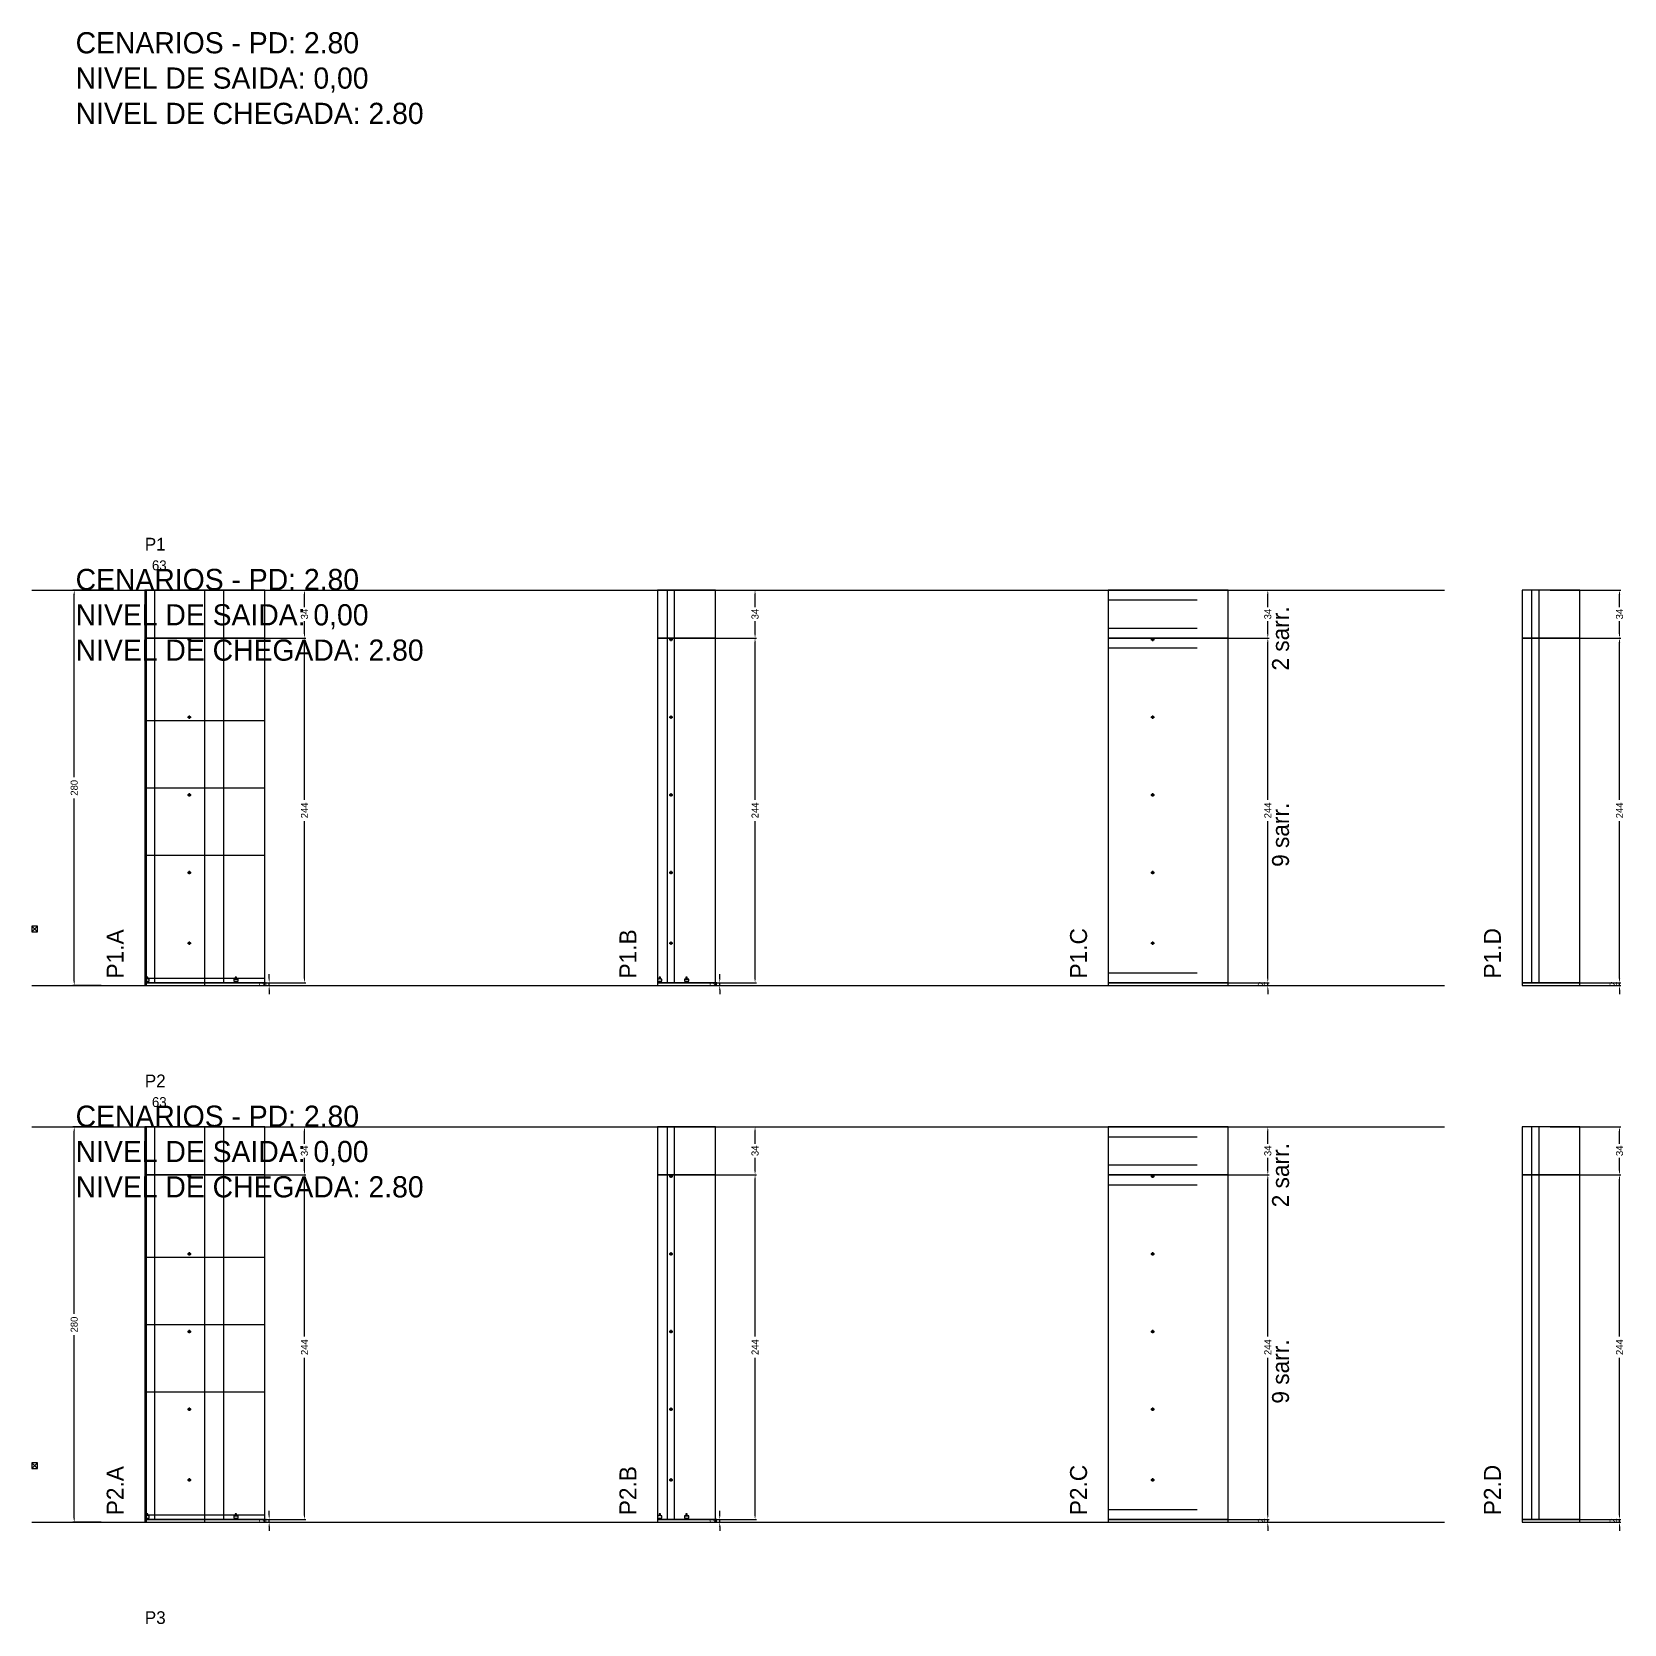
# Model space of a CAD drawing. Header units: centimetres. Extents: x -8500 to 4118, y -39526 to 295.
# Drawn here: x -7000 to -5873, y -832 to 295 of the extents above; entities that cross this region are included whole.
import ezdxf

# ---------------------------------------------------------------- set-up
doc = ezdxf.new("R2010")
doc.units = ezdxf.units.CM
doc.linetypes.add('DASHED', pattern=[2, -2])
for name, color, linetype in [('CHAPA', 140, 'Continuous'), ('COTA', 241, 'Continuous'), ('COTAS FURACAO', 16, 'Continuous'), ('Madeira', 30, 'Continuous'), ('MEIO_PONT', 160, 'Continuous'), ('NOMENCLATURA', 7, 'Continuous'), ('Nível', 160, 'Continuous'), ('Painéis', 200, 'Continuous'), ('Perfil Metálico', 150, 'Continuous'), ('SARR_2.2x7', 40, 'Continuous'), ('SARRAFO DE PRESSAO', 200, 'Continuous'), ('texto', 7, 'Continuous'), ('TEXTO_GERAL', 7, 'Continuous')]:
    doc.layers.add(name, color=color, linetype=linetype)
doc.dimstyles.new('PAINEL-NOVA', dxfattribs={"dimtxt": 5, "dimasz": 3, "dimexe": 1, "dimexo": 1, "dimgap": 1, "dimtad": 1, "dimcen": 2.5, "dimazin": 3, "dimtfac": 1, "dimtmove": 0, "dimatfit": 3})

# ---------------------------------------------------------------- blocks, each defined once
blk = doc.blocks.new('_CLOSEDFILLED')
at = {"color": 0, "linetype": 'BYBLOCK'}
blk.add_solid([(-1, 0.16), (0, 0), (-1, -0.16)], dxfattribs=at)
blk = doc.blocks.new('*D1')
for p, q in [((-6951, -100), (-6971, -100)), ((-6970, -232.5), (-6970, -103)), ((-6970, -377), (-6970, -247.5)), ((-6951, -380), (-6971, -380))]:
    blk.add_line(p, q)
at = {"layer": 'Defpoints'}
for p in [(-6950, -100), (-6970, -380), (-6950, -380)]:
    blk.add_point(p, dxfattribs=at)
at = {"layer": 'COTA', "xscale": 3, "yscale": 3}
for p, rotation in [((-6970, -100), 90), ((-6970, -380), 270)]:
    blk.add_blockref('_CLOSEDFILLED', p, dxfattribs=dict(at, rotation=rotation))
at = {"layer": 'COTA', "insert": (-6970, -240), "char_height": 5, "attachment_point": 5, "rotation": 90}
blk.add_mtext('280', dxfattribs=at)
blk = doc.blocks.new('MULDURA')
at = {"layer": 'Paineis'}
for p, q in [((0, 0), (4, 4)), ((4, 0), (0, 4))]:
    blk.add_line(p, q, dxfattribs=at)
blk.add_lwpolyline([(0, 0), (4, 0), (4, 4), (0, 4)], close=True, dxfattribs=at)
blk = doc.blocks.new('*D3')
for p, q in [((-6856, -134), (-6806, -134)), ((-6807, -248.5), (-6807, -137)), ((-6807, -375), (-6807, -263.5)), ((-6856, -378), (-6806, -378))]:
    blk.add_line(p, q)
at = {"layer": 'Defpoints'}
for p in [(-6857, -134), (-6857, -378), (-6807, -378)]:
    blk.add_point(p, dxfattribs=at)
at = {"layer": 'COTA', "xscale": 3, "yscale": 3}
for p, rotation in [((-6807, -134), 90), ((-6807, -378), 270)]:
    blk.add_blockref('_CLOSEDFILLED', p, dxfattribs=dict(at, rotation=rotation))
at = {"layer": 'COTA', "insert": (-6807, -256), "char_height": 5, "attachment_point": 5, "rotation": 90}
blk.add_mtext('244', dxfattribs=at)
blk = doc.blocks.new('*D4')
for p, q in [((-6856, -100), (-6806, -100)), ((-6807, -112), (-6807, -103)), ((-6807, -131), (-6807, -122)), ((-6856, -134), (-6806, -134))]:
    blk.add_line(p, q)
at = {"layer": 'Defpoints'}
for p in [(-6857, -100), (-6857, -134), (-6807, -134)]:
    blk.add_point(p, dxfattribs=at)
at = {"layer": 'COTA', "xscale": 3, "yscale": 3}
for p, rotation in [((-6807, -100), 90), ((-6807, -134), 270)]:
    blk.add_blockref('_CLOSEDFILLED', p, dxfattribs=dict(at, rotation=rotation))
at = {"layer": 'COTA', "insert": (-6807, -117), "char_height": 5, "attachment_point": 5, "rotation": 90}
blk.add_mtext('34', dxfattribs=at)
blk = doc.blocks.new('SLIPTEE')
at = {"layer": 'Paineis'}
blk.add_lwpolyline([(0, 0), (3, 0), (3, 1.5), (2, 1.5), (2, 3), (1, 3), (1, 1.5), (0, 1.5)], close=True, dxfattribs=at)
blk = doc.blocks.new('SLIPTDD')
at = {"layer": 'Paineis'}
blk.add_line((0, 1.5), (3, 1.5), dxfattribs=at)
blk.add_lwpolyline([(0, 0), (3, 0), (3, 1.5), (2, 1.5), (2, 3), (1, 3), (1, 1.5), (0, 1.5)], close=True, dxfattribs=at)
blk = doc.blocks.new('furacao')
at = {"layer": 'COTAS FURACAO'}
for p, q in [((-1.2, 0), (1.2, 0)), ((0, -1.2), (0, 1.2))]:
    blk.add_line(p, q, dxfattribs=at)
blk.add_circle((0, 0), 0.8, dxfattribs=at)
blk = doc.blocks.new('*D6')
for p, q in [((-6537, -134), (-6487, -134)), ((-6488, -248.5), (-6488, -137)), ((-6488, -375), (-6488, -263.5)), ((-6537, -378), (-6487, -378))]:
    blk.add_line(p, q)
at = {"layer": 'Defpoints'}
for p in [(-6538, -134), (-6538, -378), (-6488, -378)]:
    blk.add_point(p, dxfattribs=at)
at = {"layer": 'COTA', "xscale": 3, "yscale": 3}
for p, rotation in [((-6488, -134), 90), ((-6488, -378), 270)]:
    blk.add_blockref('_CLOSEDFILLED', p, dxfattribs=dict(at, rotation=rotation))
at = {"layer": 'COTA', "insert": (-6488, -256), "char_height": 5, "attachment_point": 5, "rotation": 90}
blk.add_mtext('244', dxfattribs=at)
blk = doc.blocks.new('*D7')
for p, q in [((-6537, -100), (-6487, -100)), ((-6488, -112), (-6488, -103)), ((-6488, -131), (-6488, -122)), ((-6537, -134), (-6487, -134))]:
    blk.add_line(p, q)
at = {"layer": 'Defpoints'}
for p in [(-6538, -100), (-6538, -134), (-6488, -134)]:
    blk.add_point(p, dxfattribs=at)
at = {"layer": 'COTA', "xscale": 3, "yscale": 3}
for p, rotation in [((-6488, -100), 90), ((-6488, -134), 270)]:
    blk.add_blockref('_CLOSEDFILLED', p, dxfattribs=dict(at, rotation=rotation))
at = {"layer": 'COTA', "insert": (-6488, -117), "char_height": 5, "attachment_point": 5, "rotation": 90}
blk.add_mtext('34', dxfattribs=at)
blk = doc.blocks.new('*D9')
for p, q in [((-6174, -134), (-6124, -134)), ((-6125, -248.5), (-6125, -137)), ((-6125, -375), (-6125, -263.5)), ((-6174, -378), (-6124, -378))]:
    blk.add_line(p, q)
at = {"layer": 'Defpoints'}
for p in [(-6175, -134), (-6175, -378), (-6125, -378)]:
    blk.add_point(p, dxfattribs=at)
at = {"layer": 'COTA', "xscale": 3, "yscale": 3}
for p, rotation in [((-6125, -134), 90), ((-6125, -378), 270)]:
    blk.add_blockref('_CLOSEDFILLED', p, dxfattribs=dict(at, rotation=rotation))
at = {"layer": 'COTA', "insert": (-6125, -256), "char_height": 5, "attachment_point": 5, "rotation": 90}
blk.add_mtext('244', dxfattribs=at)
blk = doc.blocks.new('*D10')
for p, q in [((-6174, -100), (-6124, -100)), ((-6125, -112), (-6125, -103)), ((-6125, -131), (-6125, -122)), ((-6174, -134), (-6124, -134))]:
    blk.add_line(p, q)
at = {"layer": 'Defpoints'}
for p in [(-6175, -100), (-6175, -134), (-6125, -134)]:
    blk.add_point(p, dxfattribs=at)
at = {"layer": 'COTA', "xscale": 3, "yscale": 3}
for p, rotation in [((-6125, -100), 90), ((-6125, -134), 270)]:
    blk.add_blockref('_CLOSEDFILLED', p, dxfattribs=dict(at, rotation=rotation))
at = {"layer": 'COTA', "insert": (-6125, -117), "char_height": 5, "attachment_point": 5, "rotation": 90}
blk.add_mtext('34', dxfattribs=at)
blk = doc.blocks.new('*D12')
for p, q in [((-5925, -134), (-5875, -134)), ((-5876, -248.5), (-5876, -137)), ((-5876, -375), (-5876, -263.5)), ((-5925, -378), (-5875, -378))]:
    blk.add_line(p, q)
at = {"layer": 'Defpoints'}
for p in [(-5926, -134), (-5926, -378), (-5876, -378)]:
    blk.add_point(p, dxfattribs=at)
at = {"layer": 'COTA', "xscale": 3, "yscale": 3}
for p, rotation in [((-5876, -134), 90), ((-5876, -378), 270)]:
    blk.add_blockref('_CLOSEDFILLED', p, dxfattribs=dict(at, rotation=rotation))
at = {"layer": 'COTA', "insert": (-5876, -256), "char_height": 5, "attachment_point": 5, "rotation": 90}
blk.add_mtext('244', dxfattribs=at)
blk = doc.blocks.new('*D13')
for p, q in [((-5925, -100), (-5875, -100)), ((-5876, -112), (-5876, -103)), ((-5876, -131), (-5876, -122)), ((-5925, -134), (-5875, -134))]:
    blk.add_line(p, q)
at = {"layer": 'Defpoints'}
for p in [(-5926, -100), (-5926, -134), (-5876, -134)]:
    blk.add_point(p, dxfattribs=at)
at = {"layer": 'COTA', "xscale": 3, "yscale": 3}
for p, rotation in [((-5876, -100), 90), ((-5876, -134), 270)]:
    blk.add_blockref('_CLOSEDFILLED', p, dxfattribs=dict(at, rotation=rotation))
at = {"layer": 'COTA', "insert": (-5876, -117), "char_height": 5, "attachment_point": 5, "rotation": 90}
blk.add_mtext('34', dxfattribs=at)
blk = doc.blocks.new('*D27')
for p, q in [((-6951, -480), (-6971, -480)), ((-6970, -612.5), (-6970, -483)), ((-6970, -757), (-6970, -627.5)), ((-6951, -760), (-6971, -760))]:
    blk.add_line(p, q)
at = {"layer": 'Defpoints'}
for p in [(-6950, -480), (-6970, -760), (-6950, -760)]:
    blk.add_point(p, dxfattribs=at)
at = {"layer": 'COTA', "xscale": 3, "yscale": 3}
for p, rotation in [((-6970, -480), 90), ((-6970, -760), 270)]:
    blk.add_blockref('_CLOSEDFILLED', p, dxfattribs=dict(at, rotation=rotation))
at = {"layer": 'COTA', "insert": (-6970, -620), "char_height": 5, "attachment_point": 5, "rotation": 90}
blk.add_mtext('280', dxfattribs=at)
blk = doc.blocks.new('*D29')
for p, q in [((-6856, -514), (-6806, -514)), ((-6807, -628.5), (-6807, -517)), ((-6807, -755), (-6807, -643.5)), ((-6856, -758), (-6806, -758))]:
    blk.add_line(p, q)
at = {"layer": 'Defpoints'}
for p in [(-6857, -514), (-6857, -758), (-6807, -758)]:
    blk.add_point(p, dxfattribs=at)
at = {"layer": 'COTA', "xscale": 3, "yscale": 3}
for p, rotation in [((-6807, -514), 90), ((-6807, -758), 270)]:
    blk.add_blockref('_CLOSEDFILLED', p, dxfattribs=dict(at, rotation=rotation))
at = {"layer": 'COTA', "insert": (-6807, -636), "char_height": 5, "attachment_point": 5, "rotation": 90}
blk.add_mtext('244', dxfattribs=at)
blk = doc.blocks.new('*D30')
for p, q in [((-6856, -480), (-6806, -480)), ((-6807, -492), (-6807, -483)), ((-6807, -511), (-6807, -502)), ((-6856, -514), (-6806, -514))]:
    blk.add_line(p, q)
at = {"layer": 'Defpoints'}
for p in [(-6857, -480), (-6857, -514), (-6807, -514)]:
    blk.add_point(p, dxfattribs=at)
at = {"layer": 'COTA', "xscale": 3, "yscale": 3}
for p, rotation in [((-6807, -480), 90), ((-6807, -514), 270)]:
    blk.add_blockref('_CLOSEDFILLED', p, dxfattribs=dict(at, rotation=rotation))
at = {"layer": 'COTA', "insert": (-6807, -497), "char_height": 5, "attachment_point": 5, "rotation": 90}
blk.add_mtext('34', dxfattribs=at)
blk = doc.blocks.new('*D32')
for p, q in [((-6537, -514), (-6487, -514)), ((-6488, -628.5), (-6488, -517)), ((-6488, -755), (-6488, -643.5)), ((-6537, -758), (-6487, -758))]:
    blk.add_line(p, q)
at = {"layer": 'Defpoints'}
for p in [(-6538, -514), (-6538, -758), (-6488, -758)]:
    blk.add_point(p, dxfattribs=at)
at = {"layer": 'COTA', "xscale": 3, "yscale": 3}
for p, rotation in [((-6488, -514), 90), ((-6488, -758), 270)]:
    blk.add_blockref('_CLOSEDFILLED', p, dxfattribs=dict(at, rotation=rotation))
at = {"layer": 'COTA', "insert": (-6488, -636), "char_height": 5, "attachment_point": 5, "rotation": 90}
blk.add_mtext('244', dxfattribs=at)
blk = doc.blocks.new('*D33')
for p, q in [((-6537, -480), (-6487, -480)), ((-6488, -492), (-6488, -483)), ((-6488, -511), (-6488, -502)), ((-6537, -514), (-6487, -514))]:
    blk.add_line(p, q)
at = {"layer": 'Defpoints'}
for p in [(-6538, -480), (-6538, -514), (-6488, -514)]:
    blk.add_point(p, dxfattribs=at)
at = {"layer": 'COTA', "xscale": 3, "yscale": 3}
for p, rotation in [((-6488, -480), 90), ((-6488, -514), 270)]:
    blk.add_blockref('_CLOSEDFILLED', p, dxfattribs=dict(at, rotation=rotation))
at = {"layer": 'COTA', "insert": (-6488, -497), "char_height": 5, "attachment_point": 5, "rotation": 90}
blk.add_mtext('34', dxfattribs=at)
blk = doc.blocks.new('*D35')
for p, q in [((-6174, -514), (-6124, -514)), ((-6125, -628.5), (-6125, -517)), ((-6125, -755), (-6125, -643.5)), ((-6174, -758), (-6124, -758))]:
    blk.add_line(p, q)
at = {"layer": 'Defpoints'}
for p in [(-6175, -514), (-6175, -758), (-6125, -758)]:
    blk.add_point(p, dxfattribs=at)
at = {"layer": 'COTA', "xscale": 3, "yscale": 3}
for p, rotation in [((-6125, -514), 90), ((-6125, -758), 270)]:
    blk.add_blockref('_CLOSEDFILLED', p, dxfattribs=dict(at, rotation=rotation))
at = {"layer": 'COTA', "insert": (-6125, -636), "char_height": 5, "attachment_point": 5, "rotation": 90}
blk.add_mtext('244', dxfattribs=at)
blk = doc.blocks.new('*D36')
for p, q in [((-6174, -480), (-6124, -480)), ((-6125, -492), (-6125, -483)), ((-6125, -511), (-6125, -502)), ((-6174, -514), (-6124, -514))]:
    blk.add_line(p, q)
at = {"layer": 'Defpoints'}
for p in [(-6175, -480), (-6175, -514), (-6125, -514)]:
    blk.add_point(p, dxfattribs=at)
at = {"layer": 'COTA', "xscale": 3, "yscale": 3}
for p, rotation in [((-6125, -480), 90), ((-6125, -514), 270)]:
    blk.add_blockref('_CLOSEDFILLED', p, dxfattribs=dict(at, rotation=rotation))
at = {"layer": 'COTA', "insert": (-6125, -497), "char_height": 5, "attachment_point": 5, "rotation": 90}
blk.add_mtext('34', dxfattribs=at)
blk = doc.blocks.new('*D38')
for p, q in [((-5925, -514), (-5875, -514)), ((-5876, -628.5), (-5876, -517)), ((-5876, -755), (-5876, -643.5)), ((-5925, -758), (-5875, -758))]:
    blk.add_line(p, q)
at = {"layer": 'Defpoints'}
for p in [(-5926, -514), (-5926, -758), (-5876, -758)]:
    blk.add_point(p, dxfattribs=at)
at = {"layer": 'COTA', "xscale": 3, "yscale": 3}
for p, rotation in [((-5876, -514), 90), ((-5876, -758), 270)]:
    blk.add_blockref('_CLOSEDFILLED', p, dxfattribs=dict(at, rotation=rotation))
at = {"layer": 'COTA', "insert": (-5876, -636), "char_height": 5, "attachment_point": 5, "rotation": 90}
blk.add_mtext('244', dxfattribs=at)
blk = doc.blocks.new('*D39')
for p, q in [((-5925, -480), (-5875, -480)), ((-5876, -492), (-5876, -483)), ((-5876, -511), (-5876, -502)), ((-5925, -514), (-5875, -514))]:
    blk.add_line(p, q)
at = {"layer": 'Defpoints'}
for p in [(-5926, -480), (-5926, -514), (-5876, -514)]:
    blk.add_point(p, dxfattribs=at)
at = {"layer": 'COTA', "xscale": 3, "yscale": 3}
for p, rotation in [((-5876, -480), 90), ((-5876, -514), 270)]:
    blk.add_blockref('_CLOSEDFILLED', p, dxfattribs=dict(at, rotation=rotation))
at = {"layer": 'COTA', "insert": (-5876, -497), "char_height": 5, "attachment_point": 5, "rotation": 90}
blk.add_mtext('34', dxfattribs=at)

msp = doc.modelspace()

# ---------------------------------------------------------------- linework, layer by layer
at = {"layer": 'CHAPA'}
for points in [[(-6920, -380), (-6918.8, -380), (-6918.8, -100), (-6920, -100)], [(-6920, -760), (-6918.8, -760), (-6918.8, -480), (-6920, -480)]]:
    msp.add_lwpolyline(points, close=True, dxfattribs=at)
at = {"layer": 'Madeira'}
for points in [[(-6920, -192.4), (-6835, -192.4)], [(-6920, -287.6), (-6835, -287.6)], [(-6920, -572.4), (-6835, -572.4)], [(-6920, -667.6), (-6835, -667.6)]]:
    msp.add_lwpolyline(points, dxfattribs=at)
at = {"layer": 'MEIO_PONT'}
for points in [[(-6920, -240), (-6835, -240)], [(-6920, -620), (-6835, -620)]]:
    msp.add_lwpolyline(points, dxfattribs=at)
at = {"layer": 'Nível', "linetype": 'DASHED'}
for points in [[(-7000, -100), (-6000, -100)], [(-7000, -380), (-6000, -380)], [(-7000, -480), (-6000, -480)], [(-7000, -760), (-6000, -760)]]:
    msp.add_lwpolyline(points, dxfattribs=at)
at = {"layer": 'Painéis'}
for points in [[(-6920, -134), (-6835, -134), (-6835, -100), (-6920, -100)], [(-6920, -380), (-6835, -380), (-6835, -100), (-6920, -100)], [(-6557, -134), (-6516, -134), (-6516, -100), (-6557, -100)], [(-6238, -134), (-6153, -134), (-6153, -100), (-6238, -100)], [(-5945, -134), (-5904, -134), (-5904, -100), (-5945, -100)], [(-6920, -378), (-6835, -378), (-6835, -134), (-6920, -134)], [(-6557, -378), (-6516, -378), (-6516, -134), (-6557, -134)], [(-6238, -378), (-6153, -378), (-6153, -134), (-6238, -134)], [(-5945, -378), (-5904, -378), (-5904, -134), (-5945, -134)], [(-6920, -380), (-6835, -380), (-6835, -378), (-6920, -378)], [(-6557, -380), (-6516, -380), (-6516, -378), (-6557, -378)], [(-6238, -380), (-6153, -380), (-6153, -378), (-6238, -378)], [(-5945, -380), (-5904, -380), (-5904, -378), (-5945, -378)], [(-6920, -514), (-6835, -514), (-6835, -480), (-6920, -480)], [(-6920, -760), (-6835, -760), (-6835, -480), (-6920, -480)], [(-6557, -514), (-6516, -514), (-6516, -480), (-6557, -480)], [(-6238, -514), (-6153, -514), (-6153, -480), (-6238, -480)], [(-5945, -514), (-5904, -514), (-5904, -480), (-5945, -480)], [(-6920, -758), (-6835, -758), (-6835, -514), (-6920, -514)], [(-6557, -758), (-6516, -758), (-6516, -514), (-6557, -514)], [(-6238, -758), (-6153, -758), (-6153, -514), (-6238, -514)], [(-5945, -758), (-5904, -758), (-5904, -514), (-5945, -514)], [(-6920, -760), (-6835, -760), (-6835, -758), (-6920, -758)], [(-6557, -760), (-6516, -760), (-6516, -758), (-6557, -758)], [(-6238, -760), (-6153, -760), (-6153, -758), (-6238, -758)], [(-5945, -760), (-5904, -760), (-5904, -758), (-5945, -758)]]:
    msp.add_lwpolyline(points, close=True, dxfattribs=at)
at = {"layer": 'Perfil Metálico'}
for p, q in [((-6877.5, -380), (-6877.5, -100)), ((-6877.5, -760), (-6877.5, -480))]:
    msp.add_line(p, q, dxfattribs=at)
at = {"layer": 'SARR_2.2x7'}
for points in [[(-6913, -134), (-6913, -100)], [(-6864, -134), (-6864, -100)], [(-6550, -134), (-6550, -100)], [(-6545, -134), (-6545, -100)], [(-5938, -134), (-5938, -100)], [(-5933, -134), (-5933, -100)], [(-6238, -107), (-6175, -107)], [(-6238, -127), (-6175, -127)], [(-6238, -141), (-6175, -141)], [(-6238, -371), (-6175, -371)], [(-6913, -514), (-6913, -480)], [(-6864, -514), (-6864, -480)], [(-6550, -514), (-6550, -480)], [(-6545, -514), (-6545, -480)], [(-5938, -514), (-5938, -480)], [(-5933, -514), (-5933, -480)], [(-6238, -487), (-6175, -487)], [(-6238, -507), (-6175, -507)], [(-6238, -521), (-6175, -521)], [(-6238, -751), (-6175, -751)]]:
    msp.add_lwpolyline(points, dxfattribs=at)
at = {"layer": 'SARR_2.2x7', "linetype": 'DASHED'}
for points in [[(-6913, -378), (-6913, -134)], [(-6864, -378), (-6864, -134)], [(-6550, -378), (-6550, -134)], [(-6545, -378), (-6545, -134)], [(-5938, -378), (-5938, -134)], [(-5933, -378), (-5933, -134)], [(-6913, -758), (-6913, -514)], [(-6864, -758), (-6864, -514)], [(-6550, -758), (-6550, -514)], [(-6545, -758), (-6545, -514)], [(-5938, -758), (-5938, -514)], [(-5933, -758), (-5933, -514)]]:
    msp.add_lwpolyline(points, dxfattribs=at)
at = {"layer": 'SARRAFO DE PRESSAO'}
for points in [[(-6920, -380), (-6835, -380), (-6835, -375), (-6920, -375)], [(-6920, -760), (-6835, -760), (-6835, -755), (-6920, -755)]]:
    msp.add_lwpolyline(points, close=True, dxfattribs=at)

# ---------------------------------------------------------------- block references
at = {"layer": 'COTA'}
for name, p in [('furacao', (-6888.5, -135)), ('furacao', (-6547.5, -135)), ('furacao', (-6206.5, -135)), ('furacao', (-6888.5, -190)), ('furacao', (-6547.5, -190)), ('furacao', (-6206.5, -190)), ('furacao', (-6888.5, -245)), ('furacao', (-6547.5, -245)), ('furacao', (-6206.5, -245)), ('furacao', (-6888.5, -300)), ('furacao', (-6547.5, -300)), ('furacao', (-6206.5, -300)), ('MULDURA', (-7000, -342)), ('furacao', (-6888.5, -350)), ('furacao', (-6547.5, -350)), ('furacao', (-6206.5, -350)), ('SLIPTEE', (-6920, -377)), ('SLIPTDD', (-6857, -377)), ('SLIPTEE', (-6557, -377)), ('SLIPTDD', (-6538, -377)), ('furacao', (-6888.5, -515)), ('furacao', (-6547.5, -515)), ('furacao', (-6206.5, -515)), ('furacao', (-6888.5, -570)), ('furacao', (-6547.5, -570)), ('furacao', (-6206.5, -570)), ('furacao', (-6888.5, -625)), ('furacao', (-6547.5, -625)), ('furacao', (-6206.5, -625)), ('furacao', (-6888.5, -680)), ('furacao', (-6547.5, -680)), ('furacao', (-6206.5, -680)), ('MULDURA', (-7000, -722)), ('furacao', (-6888.5, -730)), ('furacao', (-6547.5, -730)), ('furacao', (-6206.5, -730)), ('SLIPTEE', (-6920, -757)), ('SLIPTDD', (-6857, -757)), ('SLIPTEE', (-6557, -757)), ('SLIPTDD', (-6538, -757))]:
    msp.add_blockref(name, p, dxfattribs=at)

# ---------------------------------------------------------------- texts
at = {"layer": 'NOMENCLATURA'}
for s, p in [('CENARIOS - PD: 2.80', (-6969, 280)), ('NIVEL DE SAIDA: 0,00', (-6969, 255)), ('NIVEL DE CHEGADA: 2.80', (-6969, 230)), ('CENARIOS - PD: 2.80', (-6969, -100)), ('NIVEL DE SAIDA: 0,00', (-6969, -125)), ('NIVEL DE CHEGADA: 2.80', (-6969, -150)), ('CENARIOS - PD: 2.80', (-6969, -480)), ('NIVEL DE SAIDA: 0,00', (-6969, -505)), ('NIVEL DE CHEGADA: 2.80', (-6969, -530))]:
    msp.add_text(s, height=15, dxfattribs=at).set_placement(p)
for s, p in [('2 sarr.', (-6110, -157)), ('9 sarr.', (-6110, -296)), ('P1.A', (-6935, -375)), ('P1.B', (-6572, -375)), ('P1.C', (-6253, -375)), ('P1.D', (-5960, -375)), ('2 sarr.', (-6110, -537)), ('9 sarr.', (-6110, -676)), ('P2.A', (-6935, -755)), ('P2.B', (-6572, -755)), ('P2.C', (-6253, -755)), ('P2.D', (-5960, -755))]:
    msp.add_text(s, height=12, rotation=90, dxfattribs=at).set_placement(p)
at = {"layer": 'texto'}
for p in [(-6915, -86), (-6915, -466)]:
    msp.add_text('63', height=7, dxfattribs=at).set_placement(p)
at = {"layer": 'TEXTO_GERAL'}
for s, p in [('P1', (-6920, -72)), ('P2', (-6920, -452)), ('P3', (-6920, -832))]:
    msp.add_text(s, height=9, dxfattribs=at).set_placement(p)

# ---------------------------------------------------------------- dimensions: what is measured, and where the dimension line sits
at = {"layer": 'COTA'}
for base, p1, p2, picture, middle in [((-6970, -380), (-6950, -380), (-6950, -100), '*D1', (-6970, -240)), ((-6807, -134), (-6857, -134), (-6857, -100), '*D4', (-6807, -117)), ((-6488, -134), (-6538, -134), (-6538, -100), '*D7', (-6488, -117)), ((-6125, -134), (-6175, -134), (-6175, -100), '*D10', (-6125, -117)), ((-5876, -134), (-5926, -134), (-5926, -100), '*D13', (-5876, -117)), ((-6807, -378), (-6857, -378), (-6857, -134), '*D3', (-6807, -256)), ((-6488, -378), (-6538, -378), (-6538, -134), '*D6', (-6488, -256)), ((-6125, -378), (-6175, -378), (-6175, -134), '*D9', (-6125, -256)), ((-5876, -378), (-5926, -378), (-5926, -134), '*D12', (-5876, -256)), ((-6970, -760), (-6950, -760), (-6950, -480), '*D27', (-6970, -620)), ((-6807, -514), (-6857, -514), (-6857, -480), '*D30', (-6807, -497)), ((-6488, -514), (-6538, -514), (-6538, -480), '*D33', (-6488, -497)), ((-6125, -514), (-6175, -514), (-6175, -480), '*D36', (-6125, -497)), ((-5876, -514), (-5926, -514), (-5926, -480), '*D39', (-5876, -497)), ((-6807, -758), (-6857, -758), (-6857, -514), '*D29', (-6807, -636)), ((-6488, -758), (-6538, -758), (-6538, -514), '*D32', (-6488, -636)), ((-6125, -758), (-6175, -758), (-6175, -514), '*D35', (-6125, -636)), ((-5876, -758), (-5926, -758), (-5926, -514), '*D38', (-5876, -636))]:
    dim = msp.add_linear_dim(base=base, p1=p1, p2=p2, angle=90, dimstyle='PAINEL-NOVA', dxfattribs=at)
    dim.commit()
    dim.dimension.update_dxf_attribs({"geometry": picture, "text_midpoint": middle})
for base, p1, p2 in [((-6832, -380), (-6857, -380), (-6857, -378)), ((-6513, -380), (-6538, -380), (-6538, -378)), ((-6125, -380), (-6175, -380), (-6175, -378)), ((-5876, -380), (-5926, -380), (-5926, -378)), ((-6832, -760), (-6857, -760), (-6857, -758)), ((-6513, -760), (-6538, -760), (-6538, -758)), ((-6125, -760), (-6175, -760), (-6175, -758)), ((-5876, -760), (-5926, -760), (-5926, -758))]:
    msp.add_linear_dim(base=base, p1=p1, p2=p2, angle=90, dimstyle='PAINEL-NOVA', dxfattribs=at).render()

doc.saveas('drawing.dxf')
